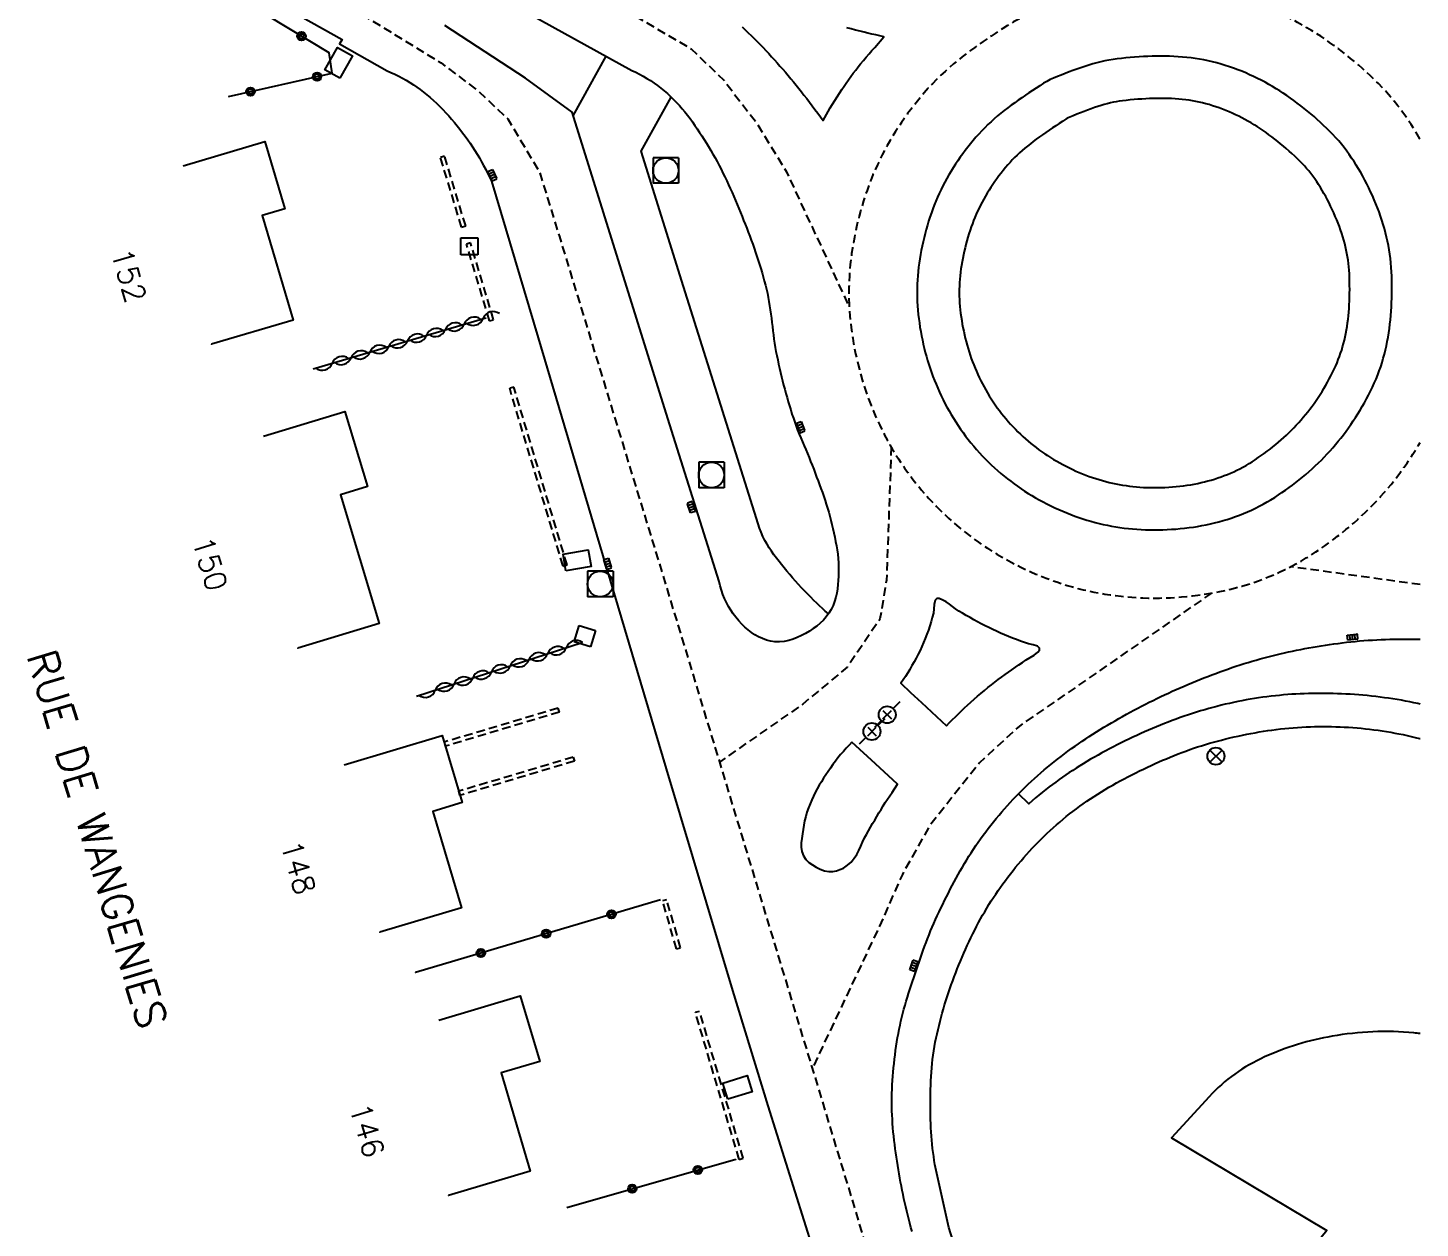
# Model space of a CAD drawing. Header units: millimetres. Extents: x 160000 to 161001, y 127000 to 128000.
# Drawn here: x 160918.3 to 161000, y 127763.6 to 127834 of the extents above; entities that cross this region are included whole.
import ezdxf
from ezdxf.enums import TextEntityAlignment as Align

# ---------------------------------------------------------------- set-up
doc = ezdxf.new("R2010")
doc.units = ezdxf.units.MM
doc.linetypes.add('DASHED', pattern=[0.75, 0.5, -0.25])
doc.layers.get('0').update_dxf_attribs({"linetype": 'CONTINUOUS'})
for name, color, linetype in [('W0001', 6, 'DASHED'), ('W0008', 7, 'CONTINUOUS'), ('W0100', 7, 'CONTINUOUS'), ('W0112', 1, 'DASHED'), ('W0310', 3, 'CONTINUOUS'), ('W0322', 7, 'CONTINUOUS'), ('W0400', 7, 'CONTINUOUS'), ('W0420', 7, 'CONTINUOUS'), ('W0454', 7, 'CONTINUOUS'), ('W0469', 7, 'CONTINUOUS'), ('W0989', 7, 'CONTINUOUS'), ('W0991', 7, 'CONTINUOUS'), ('W1471', 7, 'CONTINUOUS')]:
    doc.layers.add(name, color=color, linetype=linetype)
doc.styles.get("Standard").update_dxf_attribs({"font": 'romans.shx', "width": 0.85})

# ---------------------------------------------------------------- blocks, each defined once
blk = doc.blocks.new('t310o')
at = {"color": 0, "linetype": 'Continuous'}
for centre, start, end in [((-0.5, 0.375), 216.8699, 323.1304), ((0.5, -0.375), 36.8699, 143.1303)]:
    blk.add_arc(centre, 0.625, start, end, dxfattribs=at)
blk = doc.blocks.new('t322o')
at = {"color": 0, "linetype": 'Continuous'}
for radius in [0.25, 0.15]:
    blk.add_circle((0, 0), radius, dxfattribs=at)
blk = doc.blocks.new('t112o')
at = {"color": 0, "linetype": 'Continuous'}
for p, q in [((-0.5, 0.5), (0.5, 0.5)), ((-0.5, -0.5), (-0.5, 0.5)), ((0.5, 0.5), (0.5, -0.5)), ((0.5, -0.5), (-0.5, -0.5))]:
    blk.add_line(p, q, dxfattribs=at)
blk = doc.blocks.new('T454')
for p, q in [((-0.25, 0.25), (0.25, -0.25)), ((-0.25, -0.25), (0.25, 0.25)), ((0.75, 0.75), (0.375, 0.375)), ((-0.375, -0.375), (-0.75, -0.75))]:
    blk.add_line(p, q)
blk.add_ellipse((0, 0), major_axis=(0.354, 0.354), ratio=1, start_param=5.497787, end_param=11.780972)
blk = doc.blocks.new('T420')
for p, q in [((0.75, 0.75), (-0.75, 0.75)), ((-0.75, 0.75), (-0.75, -0.75)), ((0.75, 0.75), (0.75, -0.75)), ((0.75, -0.75), (-0.75, -0.75))]:
    blk.add_line(p, q)
blk.add_ellipse((0, 0), major_axis=(-0.53, 0.53), ratio=1, start_param=3.926991, end_param=10.210176)
blk = doc.blocks.new('T400')
for p, q in [((-0.15, 0.3), (0.15, 0.3)), ((-0.15, -0.25), (-0.15, 0.3)), ((-0.15, 0.15), (0.15, 0.15)), ((-0.15, 0), (0.15, 0)), ((0.15, 0.3), (0.15, -0.25)), ((-0.15, -0.15), (0.15, -0.15)), ((-0.15, -0.25), (-0.15, -0.3)), ((-0.15, -0.3), (0.15, -0.3)), ((0.15, -0.3), (0.15, -0.25))]:
    blk.add_line(p, q)
blk = doc.blocks.new('T1471')
at = {"color": 0, "linetype": 'Continuous', "flags": 128}
blk.add_lwpolyline([(-0.75, -0.5), (-0.75, 0.5), (0.75, 0.5), (0.75, -0.5), (-0.75, -0.5)], dxfattribs=at)
blk = doc.blocks.new('T469')
at = {"color": 0, "linetype": 'Continuous', "flags": 128}
for points in [[(-0.354, 0.354), (0.354, -0.354)], [(-0.354, -0.354), (0.354, 0.354)]]:
    blk.add_lwpolyline(points, dxfattribs=at)
at = {"color": 0, "linetype": 'Continuous'}
blk.add_circle((0, 0), 0.5, dxfattribs=at)

msp = doc.modelspace()

# ---------------------------------------------------------------- linework, layer by layer
at = {"layer": 'W0001', "flags": 128}
for points in [[(160938.216, 127843.479), (160945.834, 127839.241), (160952.804, 127835.366), (160957.219, 127832.786), (160959.117, 127830.95), (160961.073, 127828.419), (160962.8, 127825.568), (160966.492, 127817.624)], [(160934.611, 127836.639), (160937.352, 127835.143), (160942.526, 127831.963), (160944.694, 127830.326), (160946.448, 127828.676), (160948.316, 127825.546), (160949.471, 127821.773), (160951.872, 127813.92), (160955.49, 127802.083), (160966.541, 127765.607), (160969.241, 127756.546)], [(161000, 127827.481), (160999.985, 127827.508), (160999.822, 127827.789), (160999.651, 127828.07), (160999.474, 127828.349), (160999.29, 127828.626), (160999.099, 127828.902), (160998.9, 127829.175), (160998.694, 127829.447), (160998.481, 127829.715), (160998.259, 127829.981), (160998.029, 127830.243), (160997.792, 127830.501), (160997.546, 127830.756), (160997.302, 127830.997), (160997.072, 127831.215), (160996.848, 127831.422), (160996.621, 127831.627), (160996.391, 127831.83), (160996.158, 127832.03), (160995.921, 127832.227), (160995.681, 127832.421), (160995.437, 127832.613), (160995.19, 127832.802), (160994.939, 127832.987), (160994.685, 127833.169), (160994.426, 127833.348), (160994.164, 127833.523), (160993.898, 127833.695), (160993.629, 127833.863), (160993.355, 127834.027), (160993.078, 127834.186), (160992.797, 127834.342), (160992.512, 127834.493), (160992.223, 127834.639), (160991.93, 127834.781), (160991.633, 127834.918), (160991.332, 127835.05), (160991.028, 127835.176), (160990.72, 127835.298), (160990.408, 127835.414), (160990.093, 127835.524), (160989.769, 127835.631), (160989.43, 127835.734), (160989.087, 127835.829), (160988.745, 127835.916), (160988.404, 127835.993), (160988.064, 127836.063), (160987.726, 127836.124), (160987.389, 127836.177), (160987.055, 127836.223), (160986.722, 127836.262), (160986.392, 127836.294), (160986.063, 127836.319), (160985.738, 127836.339), (160985.415, 127836.352), (160985.094, 127836.36), (160984.777, 127836.363), (160984.462, 127836.36), (160984.149, 127836.354), (160983.84, 127836.343), (160983.533, 127836.328), (160983.229, 127836.309), (160982.928, 127836.287), (160982.63, 127836.262), (160982.334, 127836.234), (160982.041, 127836.204), (160981.728, 127836.168), (160981.383, 127836.122), (160981.024, 127836.063), (160980.674, 127835.996), (160980.335, 127835.92), (160980.005, 127835.838), (160979.685, 127835.751), (160979.374, 127835.66), (160979.073, 127835.565), (160978.782, 127835.467), (160978.499, 127835.368), (160978.225, 127835.268), (160977.96, 127835.167), (160977.703, 127835.068), (160977.454, 127834.969), (160977.212, 127834.872), (160976.925, 127834.756), (160976.554, 127834.592), (160976.131, 127834.374), (160975.769, 127834.157), (160975.494, 127833.978), (160975.271, 127833.833), (160975.044, 127833.684), (160974.814, 127833.531), (160974.58, 127833.373), (160974.342, 127833.211), (160974.102, 127833.043), (160973.859, 127832.87), (160973.614, 127832.691), (160973.367, 127832.506), (160973.118, 127832.314), (160972.868, 127832.114), (160972.617, 127831.907), (160972.366, 127831.691), (160972.115, 127831.467), (160971.865, 127831.234), (160971.616, 127830.991), (160971.369, 127830.738), (160971.125, 127830.475), (160970.892, 127830.212), (160970.684, 127829.966), (160970.487, 127829.726), (160970.293, 127829.482), (160970.103, 127829.235), (160969.917, 127828.984), (160969.734, 127828.729), (160969.556, 127828.471), (160969.381, 127828.209), (160969.21, 127827.944), (160969.044, 127827.675), (160968.882, 127827.402), (160968.724, 127827.125), (160968.571, 127826.845), (160968.423, 127826.561), (160968.28, 127826.273), (160968.142, 127825.982), (160968.009, 127825.687), (160967.881, 127825.389), (160967.759, 127825.087), (160967.642, 127824.781), (160967.531, 127824.473), (160967.427, 127824.166), (160967.331, 127823.864), (160967.24, 127823.565), (160967.153, 127823.264), (160967.071, 127822.96), (160966.993, 127822.655), (160966.92, 127822.346), (160966.851, 127822.036), (160966.788, 127821.722), (160966.729, 127821.407), (160966.676, 127821.089), (160966.629, 127820.769), (160966.587, 127820.446), (160966.551, 127820.122), (160966.522, 127819.795), (160966.498, 127819.466), (160966.482, 127819.135), (160966.471, 127818.802), (160966.468, 127818.468), (160966.472, 127818.131), (160966.483, 127817.793), (160966.501, 127817.454), (160966.527, 127817.113), (160966.56, 127816.772), (160966.601, 127816.436), (160966.645, 127816.118), (160966.693, 127815.807), (160966.745, 127815.498), (160966.803, 127815.189), (160966.865, 127814.881), (160966.932, 127814.574), (160967.005, 127814.268), (160967.082, 127813.962), (160967.164, 127813.658), (160967.252, 127813.355), (160967.345, 127813.054), (160967.442, 127812.753), (160967.546, 127812.454), (160967.654, 127812.156), (160967.768, 127811.86), (160967.887, 127811.566), (160968.012, 127811.273), (160968.142, 127810.982), (160968.277, 127810.693), (160968.418, 127810.405), (160968.564, 127810.12), (160968.716, 127809.837), (160968.873, 127809.556), (160969.036, 127809.277), (160969.204, 127809), (160969.377, 127808.726), (160969.556, 127808.454), (160969.741, 127808.185), (160969.93, 127807.919), (160970.126, 127807.654), (160970.326, 127807.393), (160970.53, 127807.137), (160970.739, 127806.885), (160970.952, 127806.638), (160971.169, 127806.395), (160971.39, 127806.156), (160971.615, 127805.922), (160971.844, 127805.693), (160972.077, 127805.468), (160972.313, 127805.248), (160972.554, 127805.032), (160972.798, 127804.821), (160973.046, 127804.615), (160973.297, 127804.414), (160973.552, 127804.218), (160973.81, 127804.026), (160974.071, 127803.839), (160974.336, 127803.657), (160974.604, 127803.48), (160974.874, 127803.307), (160975.148, 127803.14), (160975.425, 127802.977), (160975.704, 127802.819), (160975.986, 127802.665), (160976.271, 127802.517), (160976.558, 127802.373), (160976.85, 127802.233), (160977.147, 127802.097), (160977.447, 127801.965), (160977.749, 127801.84), (160978.053, 127801.72), (160978.358, 127801.606), (160978.665, 127801.498), (160978.973, 127801.396), (160979.283, 127801.299), (160979.594, 127801.209), (160979.907, 127801.124), (160980.22, 127801.045), (160980.535, 127800.972), (160980.851, 127800.905), (160981.168, 127800.844), (160981.486, 127800.789), (160981.804, 127800.74), (160982.123, 127800.697), (160982.443, 127800.659), (160982.764, 127800.627), (160983.085, 127800.601), (160983.406, 127800.581), (160983.728, 127800.566), (160984.05, 127800.557), (160984.372, 127800.554), (160984.695, 127800.556), (160985.017, 127800.564), (160985.339, 127800.577), (160985.662, 127800.596), (160985.984, 127800.619), (160986.307, 127800.648), (160986.63, 127800.682), (160986.953, 127800.721), (160987.276, 127800.767), (160987.6, 127800.818), (160987.923, 127800.875), (160988.247, 127800.938), (160988.571, 127801.008), (160988.894, 127801.084), (160989.217, 127801.167), (160989.54, 127801.257), (160989.861, 127801.354), (160990.183, 127801.457), (160990.503, 127801.568), (160990.822, 127801.686), (160991.14, 127801.812), (160991.456, 127801.945), (160991.771, 127802.086), (160992.084, 127802.234), (160992.395, 127802.391), (160992.704, 127802.554), (160993.01, 127802.726), (160993.314, 127802.906), (160993.609, 127803.089), (160993.88, 127803.265), (160994.142, 127803.44), (160994.401, 127803.619), (160994.656, 127803.802), (160994.909, 127803.989), (160995.158, 127804.179), (160995.404, 127804.373), (160995.647, 127804.57), (160995.887, 127804.771), (160996.123, 127804.976), (160996.356, 127805.185), (160996.585, 127805.397), (160996.811, 127805.612), (160997.033, 127805.832), (160997.251, 127806.055), (160997.466, 127806.281), (160997.678, 127806.511), (160997.885, 127806.744), (160998.089, 127806.981), (160998.289, 127807.221), (160998.485, 127807.465), (160998.677, 127807.711), (160998.865, 127807.961), (160999.049, 127808.215), (160999.229, 127808.471), (160999.405, 127808.731), (160999.577, 127808.994), (160999.745, 127809.26), (160999.909, 127809.529), (161000, 127809.683)], [(160968.954, 127809.416), (160968.675, 127801.599), (160968.291, 127799.329), (160966.365, 127796.492), (160963.76, 127794.331), (160958.871, 127790.924)], [(161000, 127801.344), (160999.994, 127801.344), (160992.395, 127802.391)], [(160987.762, 127800.846), (160979.95, 127795.435), (160976.473, 127793.042), (160974.135, 127790.882), (160971.24, 127787.249), (160969.605, 127784.335), (160968.263, 127781.299), (160964.317, 127772.947)]]:
    msp.add_lwpolyline(points, dxfattribs=at)
at = {"layer": 'W0008', "flags": 128}
for points in [[(160945.692, 127835.98), (160953.729, 127831.524), (160953.957, 127831.416), (160954.18, 127831.302), (160954.399, 127831.181), (160954.614, 127831.054), (160954.825, 127830.922), (160955.031, 127830.782), (160955.234, 127830.637), (160955.432, 127830.485), (160955.626, 127830.327), (160955.815, 127830.163), (160956.001, 127829.993), (160956.179, 127829.819), (160956.352, 127829.641), (160956.519, 127829.458), (160956.682, 127829.272), (160956.839, 127829.083), (160956.993, 127828.89), (160957.142, 127828.694), (160957.287, 127828.495), (160957.43, 127828.294), (160957.569, 127828.09), (160957.705, 127827.885), (160957.839, 127827.677), (160957.972, 127827.468), (160958.102, 127827.258), (160958.231, 127827.047), (160958.361, 127826.83), (160958.488, 127826.611), (160958.611, 127826.39), (160958.732, 127826.169), (160958.85, 127825.945), (160958.965, 127825.721), (160959.077, 127825.495), (160959.187, 127825.269), (160959.295, 127825.041), (160959.401, 127824.812), (160959.506, 127824.583), (160959.608, 127824.352), (160959.709, 127824.121), (160959.808, 127823.889), (160959.906, 127823.656), (160960.003, 127823.423), (160960.099, 127823.19), (160960.194, 127822.956), (160960.288, 127822.722), (160960.381, 127822.489), (160960.473, 127822.255), (160960.563, 127822.021), (160960.652, 127821.787), (160960.739, 127821.552), (160960.824, 127821.317), (160960.908, 127821.08), (160960.99, 127820.844), (160961.07, 127820.606), (160961.148, 127820.368), (160961.223, 127820.13), (160961.297, 127819.89), (160961.368, 127819.65), (160961.436, 127819.409), (160961.502, 127819.167), (160961.565, 127818.924), (160961.626, 127818.681), (160961.681, 127818.44), (160961.73, 127818.198), (160961.774, 127817.955), (160961.814, 127817.712), (160961.851, 127817.468), (160961.884, 127817.224), (160961.916, 127816.979), (160961.946, 127816.734), (160961.976, 127816.489), (160962.006, 127816.245), (160962.037, 127816), (160962.071, 127815.756), (160962.106, 127815.512), (160962.145, 127815.268), (160962.188, 127815.026), (160962.236, 127814.783), (160962.289, 127814.535), (160962.343, 127814.288), (160962.399, 127814.04), (160962.456, 127813.794), (160962.515, 127813.547), (160962.576, 127813.301), (160962.638, 127813.056), (160962.702, 127812.811), (160962.768, 127812.566), (160962.836, 127812.322), (160962.906, 127812.078), (160962.978, 127811.835), (160963.052, 127811.593), (160963.128, 127811.351), (160963.207, 127811.11), (160963.287, 127810.875), (160963.372, 127810.642), (160963.46, 127810.41), (160963.551, 127810.179), (160963.645, 127809.95), (160963.74, 127809.721), (160963.837, 127809.492), (160963.934, 127809.264), (160964.031, 127809.036), (160964.127, 127808.807), (160964.222, 127808.578), (160964.315, 127808.348), (160964.405, 127808.117), (160964.492, 127807.885), (160964.575, 127807.657), (160964.659, 127807.43), (160964.743, 127807.203), (160964.827, 127806.975), (160964.909, 127806.747), (160964.989, 127806.518), (160965.068, 127806.289), (160965.143, 127806.059), (160965.216, 127805.827), (160965.284, 127805.595), (160965.348, 127805.361), (160965.408, 127805.125), (160965.467, 127804.876), (160965.526, 127804.627), (160965.584, 127804.378), (160965.638, 127804.128), (160965.689, 127803.877), (160965.735, 127803.626), (160965.776, 127803.375), (160965.811, 127803.122), (160965.838, 127802.868), (160965.857, 127802.613), (160965.867, 127802.356), (160965.866, 127802.098), (160965.859, 127801.845), (160965.847, 127801.592), (160965.828, 127801.341), (160965.799, 127801.092), (160965.758, 127800.846), (160965.704, 127800.602), (160965.632, 127800.361), (160965.542, 127800.124), (160965.43, 127799.892), (160965.293, 127799.663), (160965.139, 127799.453), (160964.969, 127799.258), (160964.784, 127799.079), (160964.585, 127798.913), (160964.373, 127798.76), (160964.151, 127798.618), (160963.916, 127798.48), (160963.678, 127798.351), (160963.437, 127798.234), (160963.19, 127798.134), (160962.936, 127798.056), (160962.675, 127798.003), (160962.404, 127797.979), (160962.123, 127797.988), (160961.866, 127798.026), (160961.622, 127798.088), (160961.389, 127798.172), (160961.168, 127798.276), (160960.956, 127798.398), (160960.752, 127798.536), (160960.557, 127798.689), (160960.369, 127798.855), (160960.186, 127799.031), (160960.003, 127799.225), (160959.832, 127799.426), (160959.674, 127799.633), (160959.529, 127799.847), (160959.396, 127800.067), (160959.275, 127800.295), (160959.167, 127800.528), (160959.072, 127800.769), (160958.989, 127801.016), (160958.918, 127801.27), (160958.861, 127801.53), (160955.84, 127811.087), (160950.219, 127829.067), (160947.488, 127831.073), (160942.755, 127834.156)], [(160933.742, 127834.991), (160936.728, 127833.342), (160936.566, 127833.088), (160939.356, 127831.504), (160939.588, 127831.404), (160939.816, 127831.298), (160940.04, 127831.187), (160940.261, 127831.07), (160940.478, 127830.947), (160940.691, 127830.819), (160940.901, 127830.685), (160941.107, 127830.546), (160941.309, 127830.401), (160941.507, 127830.25), (160941.702, 127830.093), (160941.893, 127829.931), (160942.08, 127829.764), (160942.264, 127829.591), (160942.448, 127829.409), (160942.628, 127829.225), (160942.805, 127829.039), (160942.978, 127828.85), (160943.148, 127828.659), (160943.314, 127828.465), (160943.477, 127828.268), (160943.636, 127828.069), (160943.791, 127827.868), (160943.943, 127827.664), (160944.091, 127827.457), (160944.235, 127827.248), (160944.376, 127827.037), (160944.514, 127826.822), (160944.647, 127826.606), (160944.778, 127826.387), (160944.904, 127826.165), (160945.027, 127825.941), (160945.147, 127825.714), (160945.263, 127825.484), (160945.375, 127825.253), (160945.483, 127825.018), (160948.23, 127815.822), (160952.028, 127803.027), (160955.749, 127790.54), (160959.63, 127777.512), (160961.711, 127770.754), (160966.457, 127755.614)], [(160960.206, 127834.074), (160960.387, 127833.904), (160960.564, 127833.735), (160960.74, 127833.564), (160960.914, 127833.391), (160961.086, 127833.217), (160961.257, 127833.041), (160961.426, 127832.864), (160961.594, 127832.686), (160961.761, 127832.506), (160961.927, 127832.326), (160962.092, 127832.145), (160962.256, 127831.963), (160962.419, 127831.78), (160962.582, 127831.597), (160962.744, 127831.412), (160962.904, 127831.225), (160963.062, 127831.036), (160963.218, 127830.847), (160963.373, 127830.656), (160963.526, 127830.464), (160963.679, 127830.271), (160963.831, 127830.078), (160963.995, 127829.868), (160964.158, 127829.657), (160964.319, 127829.445), (160964.478, 127829.232), (160964.637, 127829.019), (160964.794, 127828.804), (160964.949, 127828.588), (160965.252, 127829.104), (160965.378, 127829.323), (160965.507, 127829.541), (160965.639, 127829.756), (160965.773, 127829.97), (160965.91, 127830.183), (160966.05, 127830.394), (160966.181, 127830.588), (160966.314, 127830.782), (160966.449, 127830.974), (160966.586, 127831.165), (160966.725, 127831.354), (160966.866, 127831.542), (160967.009, 127831.729), (160967.154, 127831.913), (160967.316, 127832.111), (160967.481, 127832.306), (160967.65, 127832.498), (160967.822, 127832.686), (160967.998, 127832.872), (160968.517, 127833.498), (160968.284, 127833.55), (160968.051, 127833.603), (160967.819, 127833.657), (160967.586, 127833.712), (160967.355, 127833.768), (160967.123, 127833.826), (160966.862, 127833.891), (160966.602, 127833.957), (160966.343, 127834.025)], [(160950.287, 127828.848), (160952.228, 127832.356)], [(160965.256, 127799.646), (160965.082, 127799.794), (160964.911, 127799.945), (160964.743, 127800.098), (160964.577, 127800.255), (160964.414, 127800.414), (160964.23, 127800.599), (160964.048, 127800.785), (160963.867, 127800.972), (160963.689, 127801.161), (160963.512, 127801.352), (160963.338, 127801.545), (160963.166, 127801.741), (160962.996, 127801.938), (160962.829, 127802.138), (160962.673, 127802.327), (160962.518, 127802.517), (160962.365, 127802.708), (160962.215, 127802.901), (160962.069, 127803.097), (160961.928, 127803.298), (160961.793, 127803.502), (160961.666, 127803.712), (160961.54, 127803.941), (160961.425, 127804.174), (160961.32, 127804.412), (160961.226, 127804.654), (160961.143, 127804.901), (160956.76, 127818.836), (160954.282, 127826.785), (160956.035, 127829.96)], [(160970.177, 127763.382), (160970.112, 127763.621), (160970.048, 127763.859), (160969.986, 127764.099), (160969.925, 127764.338), (160969.866, 127764.579), (160969.809, 127764.819), (160969.754, 127765.06), (160969.701, 127765.302), (160969.649, 127765.543), (160969.599, 127765.786), (160969.551, 127766.028), (160969.504, 127766.272), (160969.459, 127766.515), (160969.416, 127766.759), (160969.375, 127767.004), (160969.334, 127767.25), (160969.295, 127767.496), (160969.258, 127767.741), (160969.222, 127767.987), (160969.188, 127768.233), (160969.156, 127768.48), (160969.127, 127768.726), (160969.1, 127768.973), (160969.075, 127769.22), (160969.053, 127769.468), (160969.034, 127769.715), (160969.018, 127769.963), (160969.006, 127770.212), (160968.996, 127770.46), (160968.991, 127770.709), (160968.988, 127770.959), (160968.99, 127771.214), (160968.995, 127771.469), (160969.003, 127771.723), (160969.014, 127771.977), (160969.029, 127772.231), (160969.046, 127772.485), (160969.066, 127772.738), (160969.09, 127772.991), (160969.116, 127773.243), (160969.145, 127773.496), (160969.177, 127773.748), (160969.211, 127774), (160969.248, 127774.251), (160969.288, 127774.503), (160969.33, 127774.754), (160969.375, 127775.004), (160969.422, 127775.255), (160969.47, 127775.492), (160969.522, 127775.728), (160969.578, 127775.963), (160969.637, 127776.197), (160969.7, 127776.429), (160969.766, 127776.661), (160969.834, 127776.893), (160969.904, 127777.123), (160969.976, 127777.353), (160970.05, 127777.583), (160970.125, 127777.813), (160970.201, 127778.042), (160970.277, 127778.271), (160970.353, 127778.499), (160970.431, 127778.73), (160970.509, 127778.961), (160970.587, 127779.191), (160970.666, 127779.421), (160970.747, 127779.651), (160970.829, 127779.88), (160970.912, 127780.108), (160970.997, 127780.336), (160971.084, 127780.563), (160971.173, 127780.79), (160971.264, 127781.015), (160971.358, 127781.239), (160971.454, 127781.463), (160971.554, 127781.685), (160971.656, 127781.906), (160971.763, 127782.13), (160971.87, 127782.354), (160971.978, 127782.577), (160972.087, 127782.799), (160972.197, 127783.021), (160972.308, 127783.242), (160972.421, 127783.462), (160972.535, 127783.682), (160972.651, 127783.9), (160972.768, 127784.118), (160972.888, 127784.334), (160973.009, 127784.55), (160973.132, 127784.764), (160973.257, 127784.977), (160973.384, 127785.189), (160973.514, 127785.4), (160973.646, 127785.609), (160973.781, 127785.817), (160973.918, 127786.023), (160974.059, 127786.228), (160974.202, 127786.431), (160974.348, 127786.632), (160974.498, 127786.834), (160974.65, 127787.033), (160974.804, 127787.231), (160974.961, 127787.427), (160975.119, 127787.621), (160975.28, 127787.813), (160975.443, 127788.003), (160975.607, 127788.191), (160975.774, 127788.377), (160975.943, 127788.561), (160976.113, 127788.744), (160976.286, 127788.924), (160976.461, 127789.103), (160976.638, 127789.279), (160976.816, 127789.454), (160976.997, 127789.627), (160977.18, 127789.799), (160977.364, 127789.968), (160977.551, 127790.136), (160977.74, 127790.301), (160977.93, 127790.465), (160978.125, 127790.629), (160978.322, 127790.791), (160978.52, 127790.95), (160978.72, 127791.108), (160978.921, 127791.263), (160979.124, 127791.416), (160979.328, 127791.566), (160979.533, 127791.715), (160979.74, 127791.862), (160979.948, 127792.006), (160980.158, 127792.149), (160980.368, 127792.29), (160980.58, 127792.429), (160980.793, 127792.566), (160981.007, 127792.702), (160981.222, 127792.836), (160981.439, 127792.968), (160981.656, 127793.099), (160981.875, 127793.228), (160982.094, 127793.356), (160982.315, 127793.482), (160982.536, 127793.607), (160982.758, 127793.731), (160982.981, 127793.853), (160983.203, 127793.973), (160983.425, 127794.091), (160983.647, 127794.208), (160983.871, 127794.323), (160984.095, 127794.437), (160984.319, 127794.549), (160984.544, 127794.659), (160984.77, 127794.769), (160984.997, 127794.876), (160985.224, 127794.982), (160985.452, 127795.087), (160985.68, 127795.19), (160985.91, 127795.291), (160986.139, 127795.391), (160986.37, 127795.49), (160986.601, 127795.587), (160986.833, 127795.682), (160987.065, 127795.776), (160987.299, 127795.868), (160987.532, 127795.959), (160987.767, 127796.048), (160988.002, 127796.136), (160988.238, 127796.222), (160988.474, 127796.307), (160988.711, 127796.39), (160988.949, 127796.471), (160989.188, 127796.551), (160989.427, 127796.63), (160989.661, 127796.705), (160989.896, 127796.777), (160990.131, 127796.848), (160990.367, 127796.916), (160990.603, 127796.983), (160990.84, 127797.047), (160991.077, 127797.109), (160991.315, 127797.17), (160991.553, 127797.228), (160991.791, 127797.285), (160992.03, 127797.339), (160992.269, 127797.392), (160992.509, 127797.443), (160992.749, 127797.492), (160992.989, 127797.54), (160993.23, 127797.586), (160993.471, 127797.63), (160993.713, 127797.673), (160993.955, 127797.713), (160994.197, 127797.753), (160994.44, 127797.791), (160994.683, 127797.827), (160994.926, 127797.862), (160995.179, 127797.896), (160995.432, 127797.928), (160995.686, 127797.958), (160995.939, 127797.986), (160996.193, 127798.011), (160996.446, 127798.035), (160996.7, 127798.056), (160996.954, 127798.075), (160997.208, 127798.092), (160997.462, 127798.106), (160997.716, 127798.119), (160997.971, 127798.129), (160998.225, 127798.137), (160998.48, 127798.143), (160998.734, 127798.147), (160998.989, 127798.149), (160999.244, 127798.149), (160999.499, 127798.146), (160999.755, 127798.142), (160999.999, 127798.136), (161000, 127798.136)], [(161000, 127794.33), (160999.866, 127794.361), (160999.63, 127794.412), (160999.394, 127794.459), (160999.145, 127794.507), (160998.897, 127794.552), (160998.648, 127794.595), (160998.398, 127794.635), (160998.149, 127794.673), (160997.899, 127794.708), (160997.649, 127794.741), (160997.398, 127794.772), (160997.147, 127794.8), (160996.896, 127794.826), (160996.645, 127794.85), (160996.393, 127794.871), (160996.142, 127794.89), (160995.889, 127794.906), (160995.637, 127794.92), (160995.384, 127794.932), (160995.141, 127794.942), (160994.898, 127794.949), (160994.655, 127794.954), (160994.411, 127794.957), (160994.168, 127794.958), (160993.925, 127794.957), (160993.683, 127794.954), (160993.44, 127794.949), (160993.197, 127794.941), (160992.954, 127794.931), (160992.712, 127794.919), (160992.469, 127794.904), (160992.227, 127794.887), (160991.984, 127794.867), (160991.742, 127794.845), (160991.5, 127794.821), (160991.258, 127794.794), (160991.01, 127794.763), (160990.763, 127794.73), (160990.516, 127794.695), (160990.269, 127794.656), (160990.024, 127794.615), (160989.778, 127794.572), (160989.534, 127794.526), (160989.289, 127794.477), (160989.046, 127794.427), (160988.802, 127794.373), (160988.559, 127794.317), (160988.317, 127794.259), (160988.075, 127794.198), (160987.834, 127794.136), (160987.593, 127794.07), (160987.353, 127794.003), (160987.112, 127793.932), (160986.872, 127793.859), (160986.633, 127793.783), (160986.395, 127793.705), (160986.157, 127793.624), (160985.921, 127793.541), (160985.686, 127793.455), (160985.451, 127793.368), (160985.217, 127793.278), (160984.984, 127793.186), (160984.751, 127793.093), (160984.52, 127792.998), (160984.289, 127792.9), (160984.058, 127792.802), (160983.828, 127792.702), (160983.599, 127792.6), (160983.367, 127792.495), (160983.136, 127792.388), (160982.905, 127792.279), (160982.676, 127792.169), (160982.448, 127792.056), (160982.221, 127791.942), (160981.995, 127791.825), (160981.77, 127791.707), (160981.546, 127791.587), (160981.323, 127791.465), (160981.1, 127791.342), (160980.879, 127791.216), (160980.659, 127791.089), (160980.439, 127790.96), (160980.221, 127790.829), (160980.014, 127790.703), (160979.809, 127790.574), (160979.606, 127790.443), (160979.404, 127790.31), (160979.204, 127790.174), (160979.005, 127790.037), (160978.808, 127789.897), (160978.612, 127789.756), (160978.417, 127789.612), (160978.223, 127789.468), (160978.03, 127789.321), (160977.824, 127789.16), (160977.621, 127788.995), (160977.422, 127788.826), (160977.226, 127788.652), (160977.034, 127788.475), (160976.415, 127789.056)], [(160973.872, 127758.727), (160972.332, 127763.616), (160971.517, 127767.302), (160971.479, 127767.541), (160971.444, 127767.78), (160971.412, 127768.019), (160971.383, 127768.258), (160971.357, 127768.498), (160971.334, 127768.738), (160971.314, 127768.979), (160971.297, 127769.219), (160971.282, 127769.46), (160971.271, 127769.701), (160971.263, 127769.942), (160971.258, 127770.184), (160971.255, 127770.426), (160971.255, 127770.681), (160971.256, 127770.936), (160971.257, 127771.192), (160971.261, 127771.447), (160971.266, 127771.702), (160971.274, 127771.957), (160971.284, 127772.212), (160971.297, 127772.466), (160971.313, 127772.72), (160971.332, 127772.974), (160971.355, 127773.228), (160971.382, 127773.481), (160971.414, 127773.734), (160971.45, 127773.987), (160971.49, 127774.239), (160971.536, 127774.491), (160971.588, 127774.743), (160971.642, 127774.988), (160971.699, 127775.232), (160971.758, 127775.475), (160971.819, 127775.717), (160971.883, 127775.958), (160971.949, 127776.199), (160972.017, 127776.439), (160972.088, 127776.677), (160972.161, 127776.915), (160972.237, 127777.153), (160972.314, 127777.389), (160972.394, 127777.624), (160972.476, 127777.859), (160972.561, 127778.093), (160972.647, 127778.326), (160972.736, 127778.558), (160972.827, 127778.79), (160972.92, 127779.021), (160973.015, 127779.251), (160973.113, 127779.48), (160973.212, 127779.708), (160973.314, 127779.936), (160973.417, 127780.163), (160973.523, 127780.389), (160973.63, 127780.614), (160973.74, 127780.839), (160973.852, 127781.063), (160973.965, 127781.286), (160974.079, 127781.505), (160974.196, 127781.721), (160974.316, 127781.935), (160974.438, 127782.148), (160974.563, 127782.359), (160974.691, 127782.568), (160974.821, 127782.775), (160974.954, 127782.98), (160975.089, 127783.184), (160975.227, 127783.386), (160975.367, 127783.586), (160975.51, 127783.785), (160975.655, 127783.982), (160975.802, 127784.178), (160975.951, 127784.372), (160976.103, 127784.564), (160976.257, 127784.755), (160976.413, 127784.944), (160976.571, 127785.132), (160976.732, 127785.319), (160976.896, 127785.506), (160977.063, 127785.691), (160977.232, 127785.873), (160977.403, 127786.053), (160977.577, 127786.231), (160977.752, 127786.406), (160977.93, 127786.579), (160978.109, 127786.75), (160978.291, 127786.918), (160978.475, 127787.085), (160978.661, 127787.248), (160978.849, 127787.41), (160979.039, 127787.57), (160979.231, 127787.727), (160979.425, 127787.882), (160979.621, 127788.035), (160979.819, 127788.185), (160980.019, 127788.334), (160980.227, 127788.484), (160980.437, 127788.631), (160980.649, 127788.775), (160980.862, 127788.916), (160981.077, 127789.054), (160981.293, 127789.189), (160981.511, 127789.321), (160981.731, 127789.451), (160981.952, 127789.578), (160982.174, 127789.703), (160982.398, 127789.826), (160982.623, 127789.947), (160982.849, 127790.065), (160983.076, 127790.182), (160983.304, 127790.297), (160983.534, 127790.41), (160983.764, 127790.521), (160983.995, 127790.631), (160984.217, 127790.734), (160984.439, 127790.835), (160984.661, 127790.935), (160984.885, 127791.033), (160985.109, 127791.128), (160985.334, 127791.222), (160985.56, 127791.313), (160985.787, 127791.403), (160986.014, 127791.49), (160986.243, 127791.574), (160986.472, 127791.657), (160986.702, 127791.736), (160986.933, 127791.814), (160987.165, 127791.888), (160987.398, 127791.961), (160987.633, 127792.03), (160987.868, 127792.097), (160988.104, 127792.16), (160988.348, 127792.223), (160988.592, 127792.285), (160988.837, 127792.344), (160989.082, 127792.4), (160989.327, 127792.455), (160989.573, 127792.508), (160989.819, 127792.558), (160990.065, 127792.606), (160990.312, 127792.651), (160990.559, 127792.694), (160990.807, 127792.734), (160991.055, 127792.772), (160991.303, 127792.808), (160991.552, 127792.84), (160991.801, 127792.87), (160992.051, 127792.898), (160992.301, 127792.922), (160992.552, 127792.944), (160992.803, 127792.963), (160993.054, 127792.978), (160993.306, 127792.991), (160993.556, 127793.001), (160993.806, 127793.008), (160994.055, 127793.013), (160994.305, 127793.014), (160994.554, 127793.013), (160994.803, 127793.01), (160995.052, 127793.003), (160995.301, 127792.994), (160995.549, 127792.982), (160995.797, 127792.968), (160996.046, 127792.951), (160996.293, 127792.931), (160996.541, 127792.909), (160996.789, 127792.883), (160997.036, 127792.856), (160997.283, 127792.825), (160997.53, 127792.792), (160997.777, 127792.757), (160998.024, 127792.718), (160998.27, 127792.677), (160998.517, 127792.634), (160998.758, 127792.589), (160998.999, 127792.541), (160999.238, 127792.49), (160999.477, 127792.436), (160999.715, 127792.38), (160999.952, 127792.32), (161000, 127792.308)]]:
    msp.add_lwpolyline(points, dxfattribs=at)
for points in [[(160977.676, 127830.626), (160977.462, 127830.486), (160977.249, 127830.346), (160977.036, 127830.205), (160976.825, 127830.063), (160976.615, 127829.919), (160976.406, 127829.773), (160976.199, 127829.626), (160975.993, 127829.476), (160975.79, 127829.323), (160975.589, 127829.168), (160975.391, 127829.01), (160975.195, 127828.848), (160975.002, 127828.682), (160974.812, 127828.513), (160974.626, 127828.339), (160974.443, 127828.161), (160974.264, 127827.978), (160974.089, 127827.79), (160973.919, 127827.596), (160973.758, 127827.406), (160973.6, 127827.213), (160973.446, 127827.019), (160973.295, 127826.823), (160973.147, 127826.625), (160973.004, 127826.424), (160972.864, 127826.222), (160972.727, 127826.017), (160972.594, 127825.811), (160972.465, 127825.602), (160972.34, 127825.391), (160972.219, 127825.178), (160972.101, 127824.962), (160971.987, 127824.745), (160971.878, 127824.525), (160971.772, 127824.302), (160971.671, 127824.077), (160971.574, 127823.85), (160971.481, 127823.621), (160971.392, 127823.389), (160971.308, 127823.154), (160971.228, 127822.917), (160971.15, 127822.674), (160971.076, 127822.431), (160971.006, 127822.187), (160970.939, 127821.942), (160970.877, 127821.698), (160970.819, 127821.452), (160970.764, 127821.207), (160970.715, 127820.96), (160970.669, 127820.714), (160970.628, 127820.467), (160970.591, 127820.219), (160970.559, 127819.971), (160970.531, 127819.722), (160970.509, 127819.473), (160970.491, 127819.223), (160970.478, 127818.973), (160970.471, 127818.722), (160970.468, 127818.471), (160970.471, 127818.219), (160970.479, 127817.966), (160970.493, 127817.713), (160970.512, 127817.459), (160970.537, 127817.205), (160970.568, 127816.949), (160970.603, 127816.698), (160970.641, 127816.447), (160970.684, 127816.199), (160970.73, 127815.951), (160970.779, 127815.705), (160970.833, 127815.461), (160970.89, 127815.218), (160970.951, 127814.976), (160971.016, 127814.736), (160971.085, 127814.498), (160971.158, 127814.261), (160971.235, 127814.025), (160971.316, 127813.791), (160971.4, 127813.559), (160971.489, 127813.328), (160971.582, 127813.099), (160971.679, 127812.871), (160971.78, 127812.645), (160971.885, 127812.421), (160971.994, 127812.198), (160972.107, 127811.977), (160972.225, 127811.757), (160972.347, 127811.539), (160972.473, 127811.323), (160972.603, 127811.109), (160972.738, 127810.896), (160972.877, 127810.685), (160973.02, 127810.475), (160973.168, 127810.267), (160973.321, 127810.061), (160973.476, 127809.859), (160973.635, 127809.66), (160973.796, 127809.465), (160973.961, 127809.274), (160974.128, 127809.086), (160974.299, 127808.902), (160974.472, 127808.721), (160974.649, 127808.545), (160974.828, 127808.371), (160975.01, 127808.202), (160975.196, 127808.036), (160975.384, 127807.873), (160975.575, 127807.714), (160975.769, 127807.559), (160975.966, 127807.407), (160976.166, 127807.259), (160976.368, 127807.114), (160976.574, 127806.972), (160976.782, 127806.834), (160976.993, 127806.7), (160977.207, 127806.569), (160977.424, 127806.441), (160977.644, 127806.317), (160977.866, 127806.196), (160978.091, 127806.079), (160978.319, 127805.965), (160978.55, 127805.854), (160978.783, 127805.747), (160979.016, 127805.645), (160979.251, 127805.547), (160979.486, 127805.455), (160979.722, 127805.366), (160979.959, 127805.283), (160980.197, 127805.204), (160980.436, 127805.13), (160980.676, 127805.06), (160980.917, 127804.995), (160981.158, 127804.934), (160981.401, 127804.878), (160981.644, 127804.826), (160981.888, 127804.779), (160982.134, 127804.737), (160982.38, 127804.699), (160982.626, 127804.665), (160982.874, 127804.636), (160983.123, 127804.611), (160983.372, 127804.591), (160983.623, 127804.575), (160983.874, 127804.564), (160984.126, 127804.557), (160984.379, 127804.554), (160984.632, 127804.556), (160984.887, 127804.562), (160985.142, 127804.573), (160985.403, 127804.588), (160985.662, 127804.606), (160985.92, 127804.629), (160986.177, 127804.656), (160986.433, 127804.688), (160986.687, 127804.723), (160986.94, 127804.763), (160987.191, 127804.808), (160987.442, 127804.857), (160987.691, 127804.91), (160987.938, 127804.969), (160988.184, 127805.032), (160988.429, 127805.1), (160988.672, 127805.173), (160988.913, 127805.251), (160989.153, 127805.334), (160989.392, 127805.422), (160989.629, 127805.516), (160989.864, 127805.615), (160990.097, 127805.719), (160990.329, 127805.829), (160990.56, 127805.945), (160990.788, 127806.066), (160991.015, 127806.193), (160991.24, 127806.326), (160991.464, 127806.465), (160991.678, 127806.605), (160991.89, 127806.747), (160992.099, 127806.891), (160992.305, 127807.038), (160992.508, 127807.188), (160992.708, 127807.341), (160992.905, 127807.496), (160993.099, 127807.654), (160993.29, 127807.814), (160993.478, 127807.977), (160993.663, 127808.143), (160993.845, 127808.311), (160994.024, 127808.482), (160994.2, 127808.656), (160994.373, 127808.832), (160994.543, 127809.011), (160994.71, 127809.193), (160994.874, 127809.378), (160995.035, 127809.565), (160995.193, 127809.754), (160995.348, 127809.947), (160995.5, 127810.142), (160995.649, 127810.34), (160995.794, 127810.54), (160995.937, 127810.744), (160996.077, 127810.95), (160996.213, 127811.158), (160996.347, 127811.37), (160996.478, 127811.584), (160996.605, 127811.801), (160996.729, 127812.02), (160996.851, 127812.242), (160996.969, 127812.467), (160997.084, 127812.695), (160997.196, 127812.925), (160997.307, 127813.165), (160997.411, 127813.406), (160997.508, 127813.647), (160997.599, 127813.89), (160997.684, 127814.134), (160997.763, 127814.378), (160997.836, 127814.624), (160997.903, 127814.871), (160997.965, 127815.118), (160998.022, 127815.367), (160998.073, 127815.616), (160998.119, 127815.866), (160998.16, 127816.117), (160998.197, 127816.369), (160998.229, 127816.622), (160998.257, 127816.875), (160998.28, 127817.129), (160998.3, 127817.383), (160998.315, 127817.639), (160998.327, 127817.895), (160998.336, 127818.151), (160998.34, 127818.408), (160998.342, 127818.666), (160998.341, 127818.924), (160998.337, 127819.182), (160998.33, 127819.441), (160998.32, 127819.701), (160998.306, 127819.961), (160998.286, 127820.22), (160998.259, 127820.477), (160998.225, 127820.733), (160998.186, 127820.988), (160998.141, 127821.24), (160998.09, 127821.492), (160998.034, 127821.742), (160997.972, 127821.99), (160997.905, 127822.237), (160997.832, 127822.483), (160997.755, 127822.728), (160997.672, 127822.971), (160997.586, 127823.214), (160997.494, 127823.455), (160997.398, 127823.695), (160997.298, 127823.934), (160997.194, 127824.172), (160997.088, 127824.403), (160996.979, 127824.633), (160996.867, 127824.86), (160996.752, 127825.085), (160996.633, 127825.307), (160996.51, 127825.527), (160996.383, 127825.745), (160996.253, 127825.96), (160996.118, 127826.172), (160995.979, 127826.381), (160995.836, 127826.587), (160995.689, 127826.79), (160995.537, 127826.991), (160995.38, 127827.188), (160995.218, 127827.381), (160995.052, 127827.572), (160994.88, 127827.759), (160994.703, 127827.942), (160994.521, 127828.122), (160994.335, 127828.298), (160994.148, 127828.471), (160993.959, 127828.642), (160993.769, 127828.809), (160993.576, 127828.974), (160993.382, 127829.136), (160993.186, 127829.295), (160992.988, 127829.451), (160992.788, 127829.603), (160992.586, 127829.752), (160992.382, 127829.899), (160992.176, 127830.041), (160991.967, 127830.181), (160991.757, 127830.316), (160991.544, 127830.449), (160991.33, 127830.577), (160991.113, 127830.702), (160990.893, 127830.824), (160990.671, 127830.941), (160990.447, 127831.055), (160990.221, 127831.164), (160989.991, 127831.27), (160989.76, 127831.372), (160989.526, 127831.469), (160989.289, 127831.562), (160989.05, 127831.652), (160988.807, 127831.736), (160988.563, 127831.817), (160988.313, 127831.893), (160988.062, 127831.962), (160987.811, 127832.026), (160987.56, 127832.083), (160987.308, 127832.135), (160987.056, 127832.18), (160986.803, 127832.22), (160986.551, 127832.255), (160986.298, 127832.284), (160986.044, 127832.309), (160985.791, 127832.329), (160985.537, 127832.344), (160985.283, 127832.354), (160985.028, 127832.36), (160984.774, 127832.362), (160984.519, 127832.361), (160984.264, 127832.355), (160984.008, 127832.346), (160983.753, 127832.334), (160983.497, 127832.318), (160983.241, 127832.299), (160982.985, 127832.278), (160982.729, 127832.253), (160982.473, 127832.227), (160982.216, 127832.198), (160981.971, 127832.165), (160981.729, 127832.125), (160981.488, 127832.079), (160981.249, 127832.026), (160981.012, 127831.967), (160980.777, 127831.903), (160980.543, 127831.834), (160980.31, 127831.76), (160980.079, 127831.683), (160979.849, 127831.602), (160979.619, 127831.518), (160979.391, 127831.432), (160979.163, 127831.343), (160978.935, 127831.253), (160978.708, 127831.162), (160978.481, 127831.07), (160978.278, 127830.981), (160978.08, 127830.879), (160977.89, 127830.765)], [(160979.028, 127828.547), (160978.82, 127828.412), (160978.616, 127828.277), (160978.414, 127828.143), (160978.217, 127828.011), (160978.024, 127827.878), (160977.834, 127827.746), (160977.649, 127827.615), (160977.468, 127827.483), (160977.292, 127827.351), (160977.121, 127827.218), (160976.954, 127827.085), (160976.793, 127826.951), (160976.636, 127826.817), (160976.484, 127826.681), (160976.337, 127826.544), (160976.196, 127826.406), (160976.059, 127826.266), (160975.927, 127826.125), (160975.795, 127825.975), (160975.663, 127825.819), (160975.53, 127825.656), (160975.4, 127825.493), (160975.273, 127825.328), (160975.15, 127825.162), (160975.03, 127824.995), (160974.914, 127824.828), (160974.801, 127824.659), (160974.692, 127824.488), (160974.586, 127824.317), (160974.484, 127824.145), (160974.385, 127823.971), (160974.289, 127823.795), (160974.197, 127823.619), (160974.108, 127823.441), (160974.023, 127823.261), (160973.941, 127823.08), (160973.863, 127822.897), (160973.788, 127822.712), (160973.717, 127822.526), (160973.649, 127822.337), (160973.583, 127822.143), (160973.517, 127821.937), (160973.454, 127821.727), (160973.394, 127821.519), (160973.337, 127821.311), (160973.285, 127821.104), (160973.236, 127820.898), (160973.19, 127820.693), (160973.149, 127820.488), (160973.111, 127820.284), (160973.077, 127820.081), (160973.047, 127819.878), (160973.021, 127819.676), (160972.999, 127819.475), (160972.981, 127819.273), (160972.966, 127819.073), (160972.956, 127818.872), (160972.95, 127818.672), (160972.948, 127818.473), (160972.95, 127818.273), (160972.957, 127818.073), (160972.968, 127817.873), (160972.983, 127817.673), (160973.002, 127817.473), (160973.027, 127817.268), (160973.056, 127817.057), (160973.089, 127816.844), (160973.125, 127816.633), (160973.164, 127816.424), (160973.206, 127816.216), (160973.251, 127816.011), (160973.299, 127815.807), (160973.35, 127815.605), (160973.404, 127815.404), (160973.462, 127815.206), (160973.522, 127815.009), (160973.586, 127814.814), (160973.653, 127814.62), (160973.723, 127814.428), (160973.796, 127814.238), (160973.872, 127814.049), (160973.952, 127813.862), (160974.035, 127813.677), (160974.121, 127813.492), (160974.211, 127813.31), (160974.304, 127813.128), (160974.4, 127812.948), (160974.5, 127812.769), (160974.603, 127812.592), (160974.71, 127812.416), (160974.821, 127812.241), (160974.936, 127812.067), (160975.054, 127811.895), (160975.176, 127811.723), (160975.301, 127811.554), (160975.429, 127811.387), (160975.559, 127811.224), (160975.691, 127811.064), (160975.826, 127810.908), (160975.963, 127810.754), (160976.102, 127810.604), (160976.244, 127810.457), (160976.388, 127810.313), (160976.534, 127810.171), (160976.682, 127810.033), (160976.834, 127809.898), (160976.987, 127809.765), (160977.143, 127809.635), (160977.302, 127809.508), (160977.463, 127809.384), (160977.626, 127809.263), (160977.792, 127809.144), (160977.961, 127809.028), (160978.133, 127808.914), (160978.307, 127808.803), (160978.484, 127808.695), (160978.664, 127808.589), (160978.846, 127808.486), (160979.032, 127808.385), (160979.22, 127808.287), (160979.411, 127808.191), (160979.604, 127808.098), (160979.797, 127808.01), (160979.989, 127807.926), (160980.181, 127807.846), (160980.374, 127807.77), (160980.568, 127807.698), (160980.762, 127807.629), (160980.956, 127807.565), (160981.151, 127807.504), (160981.347, 127807.447), (160981.543, 127807.394), (160981.74, 127807.345), (160981.937, 127807.299), (160982.136, 127807.257), (160982.335, 127807.218), (160982.535, 127807.184), (160982.736, 127807.152), (160982.938, 127807.125), (160983.141, 127807.101), (160983.345, 127807.081), (160983.551, 127807.064), (160983.757, 127807.051), (160983.964, 127807.042), (160984.173, 127807.036), (160984.383, 127807.034), (160984.594, 127807.035), (160984.806, 127807.041), (160985.021, 127807.049), (160985.242, 127807.062), (160985.462, 127807.078), (160985.681, 127807.097), (160985.896, 127807.12), (160986.11, 127807.146), (160986.321, 127807.176), (160986.531, 127807.209), (160986.738, 127807.245), (160986.942, 127807.286), (160987.145, 127807.329), (160987.345, 127807.376), (160987.544, 127807.427), (160987.74, 127807.482), (160987.934, 127807.54), (160988.126, 127807.602), (160988.317, 127807.668), (160988.505, 127807.738), (160988.692, 127807.812), (160988.877, 127807.89), (160989.06, 127807.972), (160989.242, 127808.058), (160989.422, 127808.148), (160989.601, 127808.243), (160989.778, 127808.343), (160989.955, 127808.447), (160990.134, 127808.558), (160990.314, 127808.675), (160990.494, 127808.796), (160990.672, 127808.919), (160990.847, 127809.044), (160991.02, 127809.172), (160991.189, 127809.301), (160991.356, 127809.432), (160991.519, 127809.565), (160991.68, 127809.7), (160991.838, 127809.837), (160991.994, 127809.977), (160992.147, 127810.118), (160992.297, 127810.261), (160992.444, 127810.407), (160992.589, 127810.554), (160992.731, 127810.704), (160992.871, 127810.856), (160993.008, 127811.01), (160993.142, 127811.166), (160993.274, 127811.325), (160993.403, 127811.486), (160993.53, 127811.649), (160993.655, 127811.814), (160993.777, 127811.982), (160993.896, 127812.152), (160994.013, 127812.325), (160994.128, 127812.5), (160994.24, 127812.678), (160994.35, 127812.858), (160994.458, 127813.04), (160994.563, 127813.226), (160994.665, 127813.413), (160994.765, 127813.604), (160994.863, 127813.797), (160994.956, 127813.988), (160995.043, 127814.176), (160995.122, 127814.361), (160995.197, 127814.546), (160995.267, 127814.733), (160995.333, 127814.922), (160995.394, 127815.112), (160995.451, 127815.304), (160995.504, 127815.497), (160995.553, 127815.693), (160995.598, 127815.891), (160995.639, 127816.091), (160995.676, 127816.293), (160995.71, 127816.497), (160995.74, 127816.704), (160995.766, 127816.913), (160995.79, 127817.124), (160995.809, 127817.338), (160995.826, 127817.554), (160995.839, 127817.772), (160995.849, 127817.992), (160995.857, 127818.215), (160995.861, 127818.44), (160995.863, 127818.668), (160995.861, 127818.897), (160995.858, 127819.129), (160995.851, 127819.363), (160995.843, 127819.588), (160995.832, 127819.796), (160995.816, 127819.993), (160995.796, 127820.189), (160995.77, 127820.385), (160995.74, 127820.581), (160995.705, 127820.776), (160995.665, 127820.972), (160995.621, 127821.168), (160995.572, 127821.365), (160995.519, 127821.562), (160995.461, 127821.759), (160995.398, 127821.957), (160995.331, 127822.156), (160995.259, 127822.355), (160995.183, 127822.555), (160995.103, 127822.755), (160995.019, 127822.957), (160994.93, 127823.159), (160994.84, 127823.357), (160994.747, 127823.553), (160994.652, 127823.745), (160994.555, 127823.933), (160994.456, 127824.118), (160994.355, 127824.3), (160994.252, 127824.478), (160994.146, 127824.652), (160994.038, 127824.822), (160993.927, 127824.989), (160993.814, 127825.152), (160993.698, 127825.312), (160993.579, 127825.468), (160993.458, 127825.621), (160993.333, 127825.77), (160993.206, 127825.916), (160993.075, 127826.058), (160992.94, 127826.197), (160992.797, 127826.339), (160992.639, 127826.489), (160992.474, 127826.641), (160992.309, 127826.791), (160992.143, 127826.937), (160991.976, 127827.08), (160991.808, 127827.22), (160991.639, 127827.357), (160991.469, 127827.49), (160991.299, 127827.62), (160991.127, 127827.747), (160990.954, 127827.871), (160990.78, 127827.991), (160990.606, 127828.108), (160990.43, 127828.222), (160990.252, 127828.332), (160990.074, 127828.439), (160989.894, 127828.543), (160989.713, 127828.643), (160989.531, 127828.739), (160989.347, 127828.833), (160989.161, 127828.922), (160988.974, 127829.009), (160988.785, 127829.092), (160988.594, 127829.171), (160988.402, 127829.247), (160988.207, 127829.319), (160988.011, 127829.388), (160987.815, 127829.452), (160987.619, 127829.512), (160987.426, 127829.566), (160987.232, 127829.615), (160987.036, 127829.659), (160986.839, 127829.699), (160986.641, 127829.735), (160986.44, 127829.767), (160986.239, 127829.795), (160986.035, 127829.819), (160985.829, 127829.839), (160985.622, 127829.855), (160985.412, 127829.867), (160985.201, 127829.876), (160984.988, 127829.881), (160984.772, 127829.883), (160984.554, 127829.881), (160984.335, 127829.877), (160984.113, 127829.869), (160983.889, 127829.858), (160983.663, 127829.844), (160983.436, 127829.827), (160983.206, 127829.808), (160982.974, 127829.786), (160982.74, 127829.762), (160982.519, 127829.737), (160982.336, 127829.712), (160982.165, 127829.684), (160981.992, 127829.651), (160981.816, 127829.612), (160981.637, 127829.567), (160981.454, 127829.517), (160981.267, 127829.462), (160981.077, 127829.402), (160980.883, 127829.337), (160980.685, 127829.268), (160980.483, 127829.194), (160980.278, 127829.116), (160980.068, 127829.035), (160979.853, 127828.95), (160979.635, 127828.862), (160979.446, 127828.786), (160979.346, 127828.742), (160979.289, 127828.712), (160979.205, 127828.662)], [(160972.196, 127793.064), (160972.369, 127793.242), (160972.543, 127793.418), (160972.719, 127793.592), (160972.896, 127793.765), (160973.075, 127793.936), (160973.256, 127794.106), (160973.438, 127794.274), (160973.621, 127794.44), (160973.819, 127794.616), (160974.017, 127794.789), (160974.218, 127794.96), (160974.42, 127795.129), (160974.624, 127795.296), (160974.83, 127795.461), (160975.038, 127795.623), (160975.235, 127795.773), (160975.434, 127795.92), (160975.634, 127796.066), (160975.836, 127796.209), (160976.038, 127796.351), (160976.242, 127796.492), (160976.445, 127796.633), (160976.649, 127796.773), (160976.877, 127796.92), (160977.109, 127797.06), (160977.337, 127797.207), (160977.551, 127797.375), (160977.656, 127797.498), (160977.656, 127797.615), (160977.541, 127797.727), (160977.279, 127797.809), (160977.01, 127797.865), (160976.771, 127797.946), (160976.534, 127798.03), (160976.298, 127798.118), (160976.064, 127798.209), (160975.83, 127798.303), (160975.598, 127798.401), (160975.368, 127798.501), (160975.138, 127798.604), (160974.91, 127798.71), (160974.683, 127798.819), (160974.459, 127798.931), (160974.237, 127799.047), (160974.016, 127799.166), (160973.797, 127799.286), (160973.578, 127799.409), (160973.361, 127799.534), (160973.144, 127799.66), (160972.928, 127799.787), (160972.734, 127799.913), (160972.548, 127800.051), (160972.364, 127800.191), (160972.174, 127800.324), (160971.974, 127800.44), (160971.758, 127800.529), (160971.62, 127800.537), (160971.535, 127800.427), (160971.474, 127800.179), (160971.457, 127799.924), (160971.426, 127799.672), (160971.362, 127799.419), (160971.292, 127799.169), (160971.216, 127798.921), (160971.134, 127798.675), (160971.046, 127798.43), (160970.952, 127798.188), (160970.854, 127797.947), (160970.752, 127797.714), (160970.644, 127797.484), (160970.53, 127797.256), (160970.413, 127797.031), (160970.291, 127796.808), (160970.167, 127796.587), (160970.04, 127796.366), (160969.918, 127796.161), (160969.79, 127795.959), (160969.658, 127795.76), (160969.521, 127795.564), (160970.093, 127795.02), (160970.727, 127794.427)], [(160966.65, 127792.097), (160966.476, 127791.919), (160966.307, 127791.739), (160966.142, 127791.554), (160965.981, 127791.366), (160965.824, 127791.175), (160965.672, 127790.98), (160965.524, 127790.781), (160965.38, 127790.579), (160965.244, 127790.379), (160965.11, 127790.178), (160964.979, 127789.975), (160964.852, 127789.77), (160964.729, 127789.563), (160964.61, 127789.353), (160964.497, 127789.14), (160964.388, 127788.924), (160964.286, 127788.705), (160964.19, 127788.482), (160964.094, 127788.238), (160964.008, 127787.99), (160963.933, 127787.74), (160963.869, 127787.486), (160963.816, 127787.23), (160963.776, 127786.969), (160963.739, 127786.711), (160963.7, 127786.452), (160963.674, 127786.193), (160963.672, 127785.935), (160963.709, 127785.678), (160963.797, 127785.421), (160963.936, 127785.203), (160964.117, 127785.032), (160964.324, 127784.89), (160964.542, 127784.762), (160964.779, 127784.637), (160965.028, 127784.544), (160965.293, 127784.501), (160965.518, 127784.508), (160965.735, 127784.547), (160965.945, 127784.615), (160966.148, 127784.71), (160966.387, 127784.869), (160966.592, 127785.063), (160966.775, 127785.283), (160966.925, 127785.507), (160967.051, 127785.744), (160967.163, 127785.987), (160967.274, 127786.232), (160967.393, 127786.472), (160967.51, 127786.684), (160967.627, 127786.896), (160967.744, 127787.107), (160967.863, 127787.318), (160967.984, 127787.528), (160968.105, 127787.737), (160968.229, 127787.945), (160968.354, 127788.152), (160968.479, 127788.355), (160968.606, 127788.556), (160968.736, 127788.756), (160968.868, 127788.954), (160969.002, 127789.151), (160969.315, 127789.636), (160968.03, 127790.826)]]:
    msp.add_lwpolyline(points, close=True, dxfattribs=at)
at = {"layer": 'W0100', "flags": 128}
for points in [[(160927.393, 127825.916), (160932.185, 127827.341), (160933.358, 127823.397), (160932.019, 127822.998), (160933.842, 127816.873), (160929.05, 127815.448), (160929.05, 127815.448)], [(160932.103, 127810.048), (160936.887, 127811.497), (160938.219, 127807.098), (160936.618, 127806.613), (160938.903, 127799.067), (160934.119, 127797.618), (160934.119, 127797.618)], [(160936.84, 127790.767), (160942.589, 127792.481), (160943.761, 127788.55), (160942.036, 127788.036), (160943.724, 127782.375), (160938.934, 127780.947), (160938.934, 127780.947)], [(160942.39, 127775.787), (160947.181, 127777.215), (160948.323, 127773.359), (160946.055, 127772.683), (160947.76, 127766.923), (160942.97, 127765.495), (160942.97, 127765.495)]]:
    msp.add_lwpolyline(points, dxfattribs=at)
msp.add_lwpolyline([(161000, 127774.994, 0.006407), (160999.633, 127775.033, 0.0683), (160994.829, 127774.835, 0.0657), (160990.868, 127773.623, 0.0987), (160987.607, 127771.287), (160985.399, 127768.867), (160994.519, 127763.444), (160985.089, 127751.812), (161000, 127740.689)], format="xyb", dxfattribs=at)
at = {"layer": 'W0112'}
for p, q in [((160943.734, 127822.318), (160942.486, 127826.433)), ((160943.973, 127822.391), (160942.726, 127826.505)), ((160945.376, 127816.821), (160944.024, 127821.325)), ((160945.615, 127816.893), (160944.263, 127821.397)), ((160949.687, 127802.432), (160946.56, 127812.864)), ((160949.926, 127802.504), (160946.799, 127812.936)), ((160949.401, 127794.095), (160942.703, 127792.098)), ((160949.473, 127793.855), (160942.774, 127791.858)), ((160950.285, 127791.22), (160943.562, 127789.216)), ((160950.356, 127790.981), (160943.634, 127788.976)), ((160956.352, 127779.965), (160955.531, 127782.78)), ((160956.592, 127780.035), (160955.771, 127782.85)), ((160960.028, 127767.607), (160957.454, 127776.243)), ((160960.267, 127767.678), (160957.694, 127776.315))]:
    msp.add_line(p, q, dxfattribs=at)
for points in [[(160942.486, 127826.433), (160942.726, 127826.505)], [(160943.734, 127822.318), (160943.973, 127822.391)], [(160944.263, 127821.397), (160944.024, 127821.325)], [(160945.376, 127816.821), (160945.615, 127816.893)], [(160946.799, 127812.936), (160946.56, 127812.864)], [(160949.687, 127802.432), (160949.926, 127802.504)], [(160949.473, 127793.855), (160949.401, 127794.095)], [(160942.703, 127792.098), (160942.774, 127791.858)], [(160950.285, 127791.22), (160950.356, 127790.981)], [(160943.634, 127788.976), (160943.562, 127789.216)], [(160955.771, 127782.85), (160955.531, 127782.78)], [(160956.352, 127779.965), (160956.592, 127780.035)], [(160957.454, 127776.243), (160957.694, 127776.315)], [(160960.028, 127767.607), (160960.267, 127767.678)]]:
    msp.add_lwpolyline(points, dxfattribs=at)
at = {"layer": 'W0310', "flags": 128}
for points in [[(160935.03, 127814), (160945.148, 127817.009), (160945.148, 127817.009)], [(160941.092, 127794.789), (160950.803, 127797.942), (160950.803, 127797.942)]]:
    msp.add_lwpolyline(points, dxfattribs=at)
at = {"layer": 'W0322', "flags": 128}
for points in [[(160930.052, 127829.986), (160936.13, 127831.354), (160935.956, 127832.545), (160932.367, 127834.728), (160929.873, 127835.853), (160926.936, 127836.949)], [(160955.403, 127782.845), (160941.024, 127778.584), (160941.024, 127778.584)], [(160949.91, 127764.783), (160959.831, 127767.63), (160959.831, 127767.63)]]:
    msp.add_lwpolyline(points, dxfattribs=at)

# ---------------------------------------------------------------- block references
at = {"layer": 'W0112'}
msp.add_blockref('t112o', (160944.186, 127821.19), dxfattribs=at)
at = {"layer": 'W0112', "rotation": 342.6725}
msp.add_blockref('t112o', (160950.966, 127798.317), dxfattribs=at)
at = {"layer": 'W0310'}
for p, rotation in [((160942.779, 127816.305), 16.56511443577806), ((160943.886, 127816.634), 16.56511443577806), ((160944.993, 127816.963), 16.56511443577806), ((160940.565, 127815.646), 16.56511443577806), ((160941.672, 127815.975), 16.56511443577806), ((160937.244, 127814.658), 16.56511443577806), ((160938.351, 127814.988), 16.56511443577806), ((160939.458, 127815.317), 16.56511443577806), ((160936.137, 127814.329), 16.56511443577806), ((160949.88, 127797.642), 17.98457594239573), ((160947.683, 127796.929), 17.98457594239573), ((160948.782, 127797.286), 17.98457594239573), ((160944.387, 127795.859), 17.98457594239573), ((160945.486, 127796.216), 17.98457594239573), ((160946.585, 127796.572), 17.98457594239573), ((160942.19, 127795.146), 17.98457594239573), ((160943.289, 127795.503), 17.98457594239573)]:
    msp.add_blockref('t310o', p, dxfattribs=dict(at, rotation=rotation))
at = {"layer": 'W0322'}
for p, rotation in [((160934.34, 127833.528), 148.6930890351827), ((160935.247, 127831.155), 12.67764675527377), ((160931.344, 127830.277), 12.67764675527377), ((160952.53, 127781.994), 196.506762714749), ((160948.695, 127780.857), 196.506762714749), ((160944.859, 127779.721), 196.506762714749), ((160957.6, 127766.99), 16.01379439944757), ((160953.755, 127765.887), 16.01379439944757)]:
    msp.add_blockref('t322o', p, dxfattribs=dict(at, rotation=rotation))
at = {"layer": 'W0400'}
for p, rotation in [((160945.533, 127825.371), 24.76760599401431), ((160963.638, 127810.589), 21.53165867246422), ((160957.221, 127805.881), 197.5391259372566), ((160952.307, 127802.564), 16.59235536781365), ((160996.03, 127798.263), 95.74946933690929), ((160970.275, 127778.97), 161.3561353645077)]:
    msp.add_blockref('T400', p, dxfattribs=dict(at, rotation=rotation))
at = {"layer": 'W0420'}
for p in [(160955.721, 127825.645), (160958.4, 127807.777), (160951.874, 127801.378)]:
    msp.add_blockref('T420', p, dxfattribs=at)
at = {"layer": 'W0454'}
for p in [(160968.716, 127793.708), (160967.82, 127792.724)]:
    msp.add_blockref('T454', p, dxfattribs=at)
at = {"layer": 'W0469'}
msp.add_blockref('T469', (160988.015, 127791.275), dxfattribs=at)
at = {"layer": 'W1471'}
for p, rotation in [((160936.515, 127831.964), 60.39946490828904), ((160950.513, 127802.769), 9.666218842492672), ((160959.927, 127771.833), 17.11408055939392)]:
    msp.add_blockref('T1471', p, dxfattribs=dict(at, rotation=rotation))

# ---------------------------------------------------------------- texts
at = {"layer": 'W0989'}
msp.add_text('RUE DE WANGENIES', height=1.75, rotation=286.75557, dxfattribs=at).set_placement((160922.343, 127786.414), align=Align.MIDDLE)
at = {"layer": 'W0991'}
for s, rotation, p in [('152', 286.56957, (160924.197, 127819.484)), ('150', 286.84883, (160928.959, 127802.576)), ('148', 286.60253, (160934.149, 127784.742)), ('146', 286.4922, (160938.187, 127769.318))]:
    msp.add_text(s, height=1.25, rotation=rotation, dxfattribs=at).set_placement(p, align=Align.MIDDLE)

doc.saveas('drawing.dxf')
